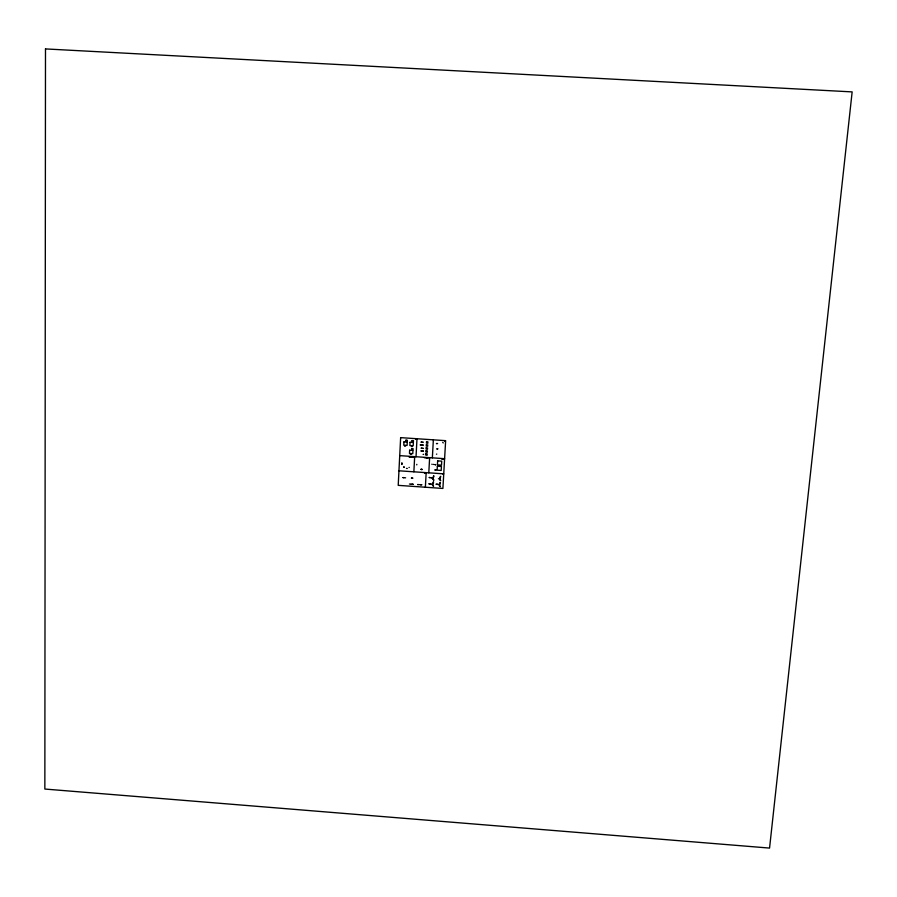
<?xml version="1.0" encoding="UTF-8"?>
<svg xmlns="http://www.w3.org/2000/svg" width="897" height="897" viewBox="0 0 897 897"><rect width="100%" height="100%" fill="white"/><g stroke="black" fill="none" stroke-linecap="round" stroke-linejoin="round"><path stroke-width="1.35" d="M416.802 464.354L416.757 464.881M401.811 464.489L401.923 463.256M401.822 464.31L401.89 462.874M403.549 477.664L403.033 477.574M404.368 467.102L403.616 467.057M404.48 445.798L405.702 445.91M403.661 467.146L404.054 467.146M404.592 445.787L405.096 445.82M403.796 477.709L402.966 477.574M405.623 477.832L404.412 477.753M407.305 468.481L406.476 468.369M409.806 456.887L409.099 457.01L409.671 456.808M409.279 467.382L408.987 467.55M411.387 456.954L410.052 456.842M410.142 457.078L411.801 456.954M411.308 446.157L411.645 446.302M411.275 454.263L410.333 454.286M411.061 456.977L412.127 457.122L411.577 457.055M411.364 478.112L412.183 478.079L411.622 478.123M413.416 457.302L414.145 457.347L413.562 457.078M412.429 484.201L412.956 484.245M413.214 484.302L412.183 484.178M413.865 471.811L414.672 456.651M416.118 439.003L416.69 439.014M416.029 456.741L416.993 438.734M417.935 484.537C417.161 484.436 418.787 484.638 418.036 484.638M420.166 444.912L420.312 444.923M421.153 444.979L420.738 445.002M421.265 442.199L423.418 442.21M418.787 484.548L419.303 484.694M421.242 448.085L422.229 448.377M422.79 445.024L421.624 445.058M421.355 448.242L421.96 448.321M421.512 445.125L422.027 445.204M420.177 484.705L421.904 484.739L420.39 484.705M422.195 445.047L422.689 445.237M422.42 448.22L423.059 448.433M421.87 469.557L422.095 469.434M422.992 451.236L423.35 451.09M421.276 469.389L422.263 469.456M423.272 445.058L422.756 445.024M422.992 451.056L423.317 451.191M423.462 448.466L423.395 448.309M423.115 454.375L423.642 454.342M424.617 457.829L424.247 457.717M425.189 473.257L424.516 473.212L425.111 473.134M426.882 457.907L426.333 458.053M425.369 487.228L426.165 472.652M427.196 458.042L428.239 457.986M428.8 472.831L429.629 457.661M429.136 483.932L429.764 484.032L428.979 483.741M429.203 477.484L430.863 477.742M429.349 477.552L429.876 477.552M430.605 483.988L431.311 484.088L430.661 483.92M431.233 477.709L432.107 477.686L431.39 477.843M431.816 464.209L432.197 464.343M432.354 457.851L433.352 439.833M436.413 443.6L437.613 443.522M435.46 464.702C434.529 464.366 436.951 464.926 434.776 464.59M435.213 469.905L436.278 469.95M437.052 443.578L436.727 443.51M435.695 469.927L434.821 470.017M436.469 454.196L436.783 454.084M436.772 448.993L437.4 449.027M438.005 448.836L437.131 448.78M437.344 484.257L436.032 484.167M436.861 484.335L436.435 484.313M438.386 484.335L437.848 484.414M438.106 484.47L437.467 484.425M438.487 478.763L438.431 478.684M442.804 459.073L441.885 459.186L442.456 459.141M443.925 459.286L444.015 459.376M444.52 441.1L445.136 440.909M443.084 474.177L443.006 474.311M412.306 457.178L412.9 457.089M421.097 442.053L422.229 442.21M421.422 451.101L420.85 450.855L422.666 451.101M411.207 484.111L411.555 484.077M421.175 469.434L421.713 469.535M433.8 464.433L433.475 464.399M416.365 439.227L415.513 439.003M412.923 478.157L412.25 478.191M420.794 469.31L421.668 469.378M427.095 457.952L425.873 457.997M411.588 446.381L412.261 446.37M399.726 455.631L444.609 458.681M398.952 470.79L443.735 473.851M429.495 483.875L430.112 483.976M409.447 484.044L410.647 484.122M442.692 442.378L443.286 442.916M440.752 480.579L439.866 479.312L440.763 476.43M440.382 480.557L439.485 479.29L440.382 476.408M433.935 480.108L433.049 478.841L433.946 475.971M440.405 486.623L439.519 485.355L440.416 482.485M433.565 480.086L432.679 478.819L433.576 475.937M440.035 486.589L439.149 485.322L440.046 482.451M433.599 486.152L432.713 484.885L433.61 482.014M433.229 486.129L432.343 484.862L433.229 481.992M45.489 48.92L44.85 789.046L769.559 848.08L852.15 91.898L45.489 48.92M400.645 437.635L398.212 485.355L442.905 488.439L445.641 440.662L400.645 437.635M403.953 441.885L403.785 445.136L407.103 445.361L407.272 442.109L403.953 441.885M406.005 440.158L405.937 441.492L407.294 441.593L407.361 440.259L406.005 440.158M409.637 450.204L409.469 453.445L412.777 453.669L412.945 450.429L409.637 450.204M410.052 442.288L409.884 445.54L413.192 445.764L413.371 442.513L410.052 442.288M411.678 448.489L411.611 449.823L412.979 449.913L413.046 448.578L411.678 448.489M412.104 440.573L412.026 441.907L413.394 441.997L413.461 440.662L412.104 440.573M425.873 453.804L425.806 455.138L427.163 455.228L427.241 453.893L425.873 453.804M426.041 450.81L425.974 452.144L427.331 452.234L427.398 450.899L426.041 450.81M426.21 447.805L426.131 449.139L427.499 449.229L427.566 447.895L426.21 447.805M426.367 444.8L426.299 446.134L427.656 446.235L427.734 444.901L426.367 444.8M426.535 441.795L426.456 443.14L427.824 443.23L427.891 441.896L426.535 441.795M437.355 466.193L437.131 470.174L441.201 470.454L441.425 466.474L437.355 466.193M437.646 460.879L437.422 464.87L441.503 465.139L441.728 461.159L437.646 460.879"/></g></svg>
